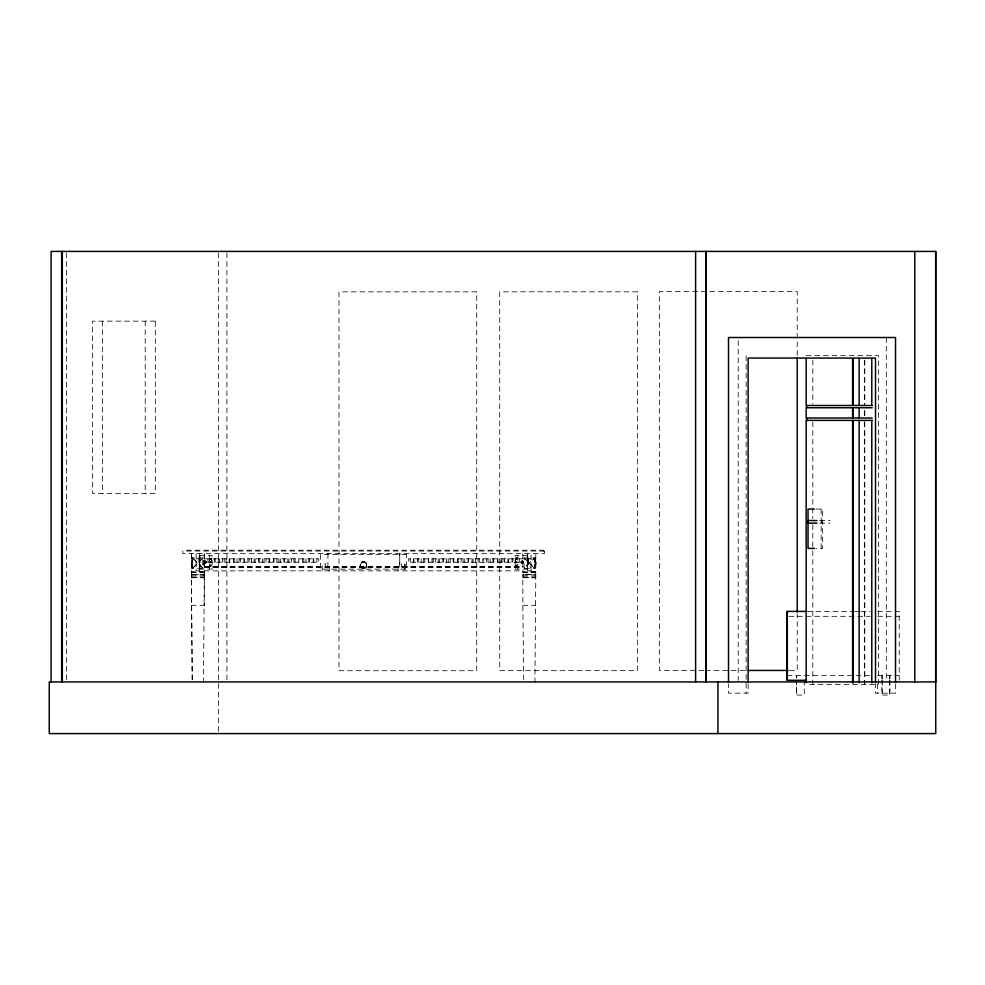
<?xml version="1.0" encoding="UTF-8"?>
<svg xmlns="http://www.w3.org/2000/svg" width="985" height="985" viewBox="0 0 985 985"><rect width="100%" height="100%" fill="white"/><g stroke="black" fill="none" stroke-linecap="round" stroke-linejoin="round"><path stroke-width="0.74" stroke-dasharray="4.92 3.69" d="M404.897 563.962L404.897 570.857L404.897 563.962L401.461 563.962L401.461 567.409M203.427 682.79L204.338 577.739L192.235 577.308L191.373 577.739L192.235 682.79M534.904 682.79L535.791 577.739L523.712 577.308L522.85 577.739L522.85 605.295L523.737 682.79M206.185 562.977L204.461 562.878L204.72 561.512L206.185 561.512L206.185 562.977L203.784 563.1L204.683 560.859L206.185 561.512M204.708 561.979L205.052 563.137L205.927 562.977M204.806 562.238L205.446 561.512M205.237 562.238L204.72 562.977M205.963 562.238C204.067 565.525 203.082 559.295 206.05 561.721M522.272 562.238L522.752 562.878L521.865 560.859L521.003 562.928L521.865 563.617L523.331 562.928L523.331 561.548L521.865 560.859M210.79 561.548L210.064 562.238L210.79 562.928M210.753 559.492L211.455 558.975L210.753 558.113M210.753 566.375L211.479 565.685L210.753 564.996M362.886 561.807C364.672 559.788 363.945 563.74 362.911 561.992M516.879 562.731L516.386 561.548L515.82 562.583M515.82 566.03L515.82 565.341M516.571 566.35L516.731 565.094M191.373 557.941L192.284 557.941L191.028 563.1L192.284 568.271L191.373 568.271M204.831 562.053L205.409 561.204M205.2 562.977L204.683 561.204L204.092 562.755L205.409 563.272M205.951 562.435L205.323 563.321L204.092 562.755M521.028 561.979L521.668 561.241M521.028 562.509L522.838 563.137L522.653 561.241L521.742 561.979L522.087 563.137L521.878 561.167L521.003 562.238L522.395 562.977M522.395 562.755L522.395 561.721M521.558 563.235L522.592 562.509M210.199 558.458L210.199 559.148M210.199 565.341L210.199 566.03M204.769 561.512L204.695 562.755M521.311 561.881L522.456 560.859L522.727 562.928L521.865 563.617M210.15 558.458L210.79 558.113M210.15 565.341L210.79 564.996M515.795 565.341L516.596 565.021M205.656 563.137L204.683 563.617M522.013 562.878C522.333 561.819 521.841 560.822 522.333 561.881M192.58 568.271L203.095 557.941L203.095 568.271L192.58 568.271L192.58 557.941L203.095 557.941M204.72 563.321L205.963 562.755L205.963 561.721L204.055 561.709M522.493 563.321L521.853 562.755L522.493 561.167L523.121 562.755L522.087 563.137M516.903 562.731L515.795 562.583M205.286 560.859L203.784 561.512M203.427 577.308L204.338 576.878L204.338 575.154L203.476 574.723L192.235 574.723L191.373 574.292L191.373 572.581L204.338 571.719L204.338 553.632M192.247 679.749L191.422 577.739L192.284 577.308L191.373 576.878L191.373 575.154L192.284 574.723M203.427 572.15L204.338 572.581L204.338 574.292L203.427 574.723L204.289 575.154L204.289 576.878M534.904 577.308L535.791 576.878L535.766 575.154L534.904 574.723L523.712 574.723L522.85 574.292L522.875 572.581L535.791 571.719L535.791 553.632M523.737 577.308L522.85 576.878L522.85 575.154L523.737 574.723L522.875 574.292L535.791 574.292L535.791 572.581L534.904 572.15M534.904 574.723L535.791 574.292M521.878 561.512L521.594 562.928L522.456 563.617M521.262 562.435L522.013 562.952M210.753 562.928L211.479 562.238L210.753 561.548M516.596 566.35L515.795 566.03M362.763 561.881L363.65 561.795M806.161 355.671L878.423 355.671L878.423 684.366L806.161 684.366M816.183 509.085L822.672 509.085L822.672 548.411L816.183 548.411M819.84 520.548L830.059 520.548M819.84 523.158L830.059 523.158M199.561 555.355L212.083 555.355L212.083 569.133L199.561 569.133M527.615 555.355L515.093 555.355L515.13 569.133L527.615 569.133M524.057 557.941L534.559 557.941L534.559 568.271L524.057 568.271L534.559 557.941L524.168 568.271L524.057 557.941L534.559 568.271L524.168 557.941M535.791 557.941L534.904 557.941L534.904 568.271L535.791 568.271M199.906 558.113L199.906 559.492M515.906 558.199L516.94 558.199M527.27 558.113L527.27 559.492M196.113 558.803L198.736 558.803L198.736 562.238L196.113 562.238M204.289 558.803L318.771 558.803L318.771 562.238L204.289 562.238M522.875 558.803L408.369 558.803L408.369 562.238L522.875 562.238M531.063 558.803L528.44 558.803L528.44 562.238L531.063 562.238M522.493 561.167L522.235 561.351M199.906 561.548L200.078 562.903M204.72 561.167L205.951 562.053M521.003 561.548L521.853 561.721M523.331 561.548L522.272 561.512M527.27 561.548L527.073 562.903M521.003 562.928L521.853 562.755M522.518 562.755L523.331 562.928M203.784 563.1L205.286 563.617M521.755 562.977L522.493 562.977M199.906 564.996L199.906 566.375M527.27 564.996L527.27 566.375M210.236 565.685L211.307 565.685M515.869 565.685L516.94 565.685M204.289 566.547L522.875 566.547M204.289 566.978L522.875 566.978M204.289 567.409L522.875 567.409M531.026 567.409L531.026 570.857M199.561 570.857L199.561 553.632L199.598 570.857L196.113 570.857L196.15 567.409L197.012 566.978L196.113 566.547L196.113 553.632M204.289 570.857L522.875 570.857M531.063 570.857L527.578 570.857L527.615 553.632M191.373 553.632L191.373 571.719L204.338 571.719M522.85 553.632L522.875 571.719L535.791 571.719M191.373 572.581L204.338 572.581M522.85 572.581L535.791 572.581M191.373 574.292L204.338 574.292M191.373 575.154L204.338 575.154M522.85 575.154L535.791 575.154M191.373 576.878L204.338 576.878M522.85 576.878L535.791 576.878M191.373 577.739L204.338 577.739M522.85 577.739L535.791 577.739M191.373 605.295L204.338 605.295M522.85 605.295L535.791 605.295M807.244 611.389L853.219 611.389M854.746 611.389L859.351 611.389M860.865 611.389L870.087 611.389M877.709 611.389L899.207 611.389L899.207 680.29M788.85 616.314L870.087 616.314M877.746 616.314L899.207 616.314M703.844 670.44L659.457 670.44L659.457 291.597L797.222 291.597L797.222 356.016M705.383 670.44L746.704 670.44M789.564 670.44L797.222 670.44L797.222 613.692M787.175 675.365L870.087 675.365M877.721 675.365L899.207 675.365M210.79 559.492L210.088 558.975M210.79 566.375L210.15 566.03M531.063 567.409L530.164 566.978L531.063 566.547L531.026 553.632M522.85 571.719L523.737 572.15M191.373 571.719L192.284 572.15M192.58 557.941L203.095 568.271M521.311 562.607L522.136 562.878L522.259 562.053M205.803 561.512L206.025 562.238M204.88 562.607L205.582 562.952L205.582 561.512L204.683 560.859L205.212 562.053M366.568 564.43L366.666 565.23A3.103 3.103 0 0 1 362.024 567.914A3.103 3.103 0 0 1 362.024 562.546A3.103 3.103 0 0 1 366.666 565.23M895.525 683.959L895.525 693.157L875.517 693.157L875.517 683.935M889.96 675.365L889.96 679.059M889.96 680.29L889.96 695.041L881.895 695.041L881.895 680.29M889.627 675.365L889.627 679.059M889.627 680.29L889.627 695.041M886.303 337.51L886.303 680.389M882.228 675.365L882.228 679.059M882.228 680.29L882.228 695.041M881.895 675.365L881.895 679.059M877.401 683.959L877.401 693.157M864.793 360.202L864.793 405.5M864.793 410.683L864.793 416.532M864.793 421.925L864.793 684.366M864.325 360.202L864.325 403.998M864.325 410.683L864.325 416.532M864.325 421.925L864.325 684.366M821.65 520.548L821.65 523.158M821.158 509.085L821.158 548.411M812.797 360.202L812.797 403.998M812.797 421.925L812.797 518.615M812.797 524.746L812.797 549.31M812.797 550.837L812.797 684.366M804.154 680.29L804.302 695.041L796.422 695.041L796.422 680.29M796.57 675.365L796.57 677.828M796.57 680.29L796.57 695.041M796.422 675.365L796.422 677.828M748.144 683.935L748.144 693.157L728.518 693.157L728.518 683.959M746.125 355.856L746.125 693.157M738.208 340.588L738.208 680.389M543.548 551.046L543.548 550.184L183.666 550.184L183.666 551.046M543.511 550.184L543.511 551.046M527.27 555.355L527.27 569.133M521.25 561.721L521.25 562.755M519.243 558.803L519.243 562.238M517.716 555.355L517.679 569.133M516.423 557.682L516.386 559.32M516.386 561.721L516.423 562.755M516.423 565.168L516.386 566.203M515.611 558.803L515.611 562.238M512.889 558.803L512.889 562.238M511.978 558.803L511.978 562.238M508.346 558.803L508.346 562.238M507.915 558.803L507.915 562.238M502.941 558.803L502.941 562.238M497.967 558.803L497.967 562.238M497.45 558.803L497.45 562.238M493.817 558.803L493.817 562.238M492.98 558.803L492.98 562.238M490.185 558.803L490.185 562.238M488.006 558.803L488.006 562.238M486.553 558.803L486.553 562.238M479.289 558.803L479.289 562.238M478.057 558.803L478.057 562.238M475.644 558.803L475.644 562.238M473.071 558.803L473.071 562.238M472.012 558.803L472.012 562.238M468.38 558.803L468.38 562.238M468.084 558.803L468.097 562.238M464.748 558.803L464.748 562.238M463.122 558.803L463.122 562.238M461.115 558.803L461.115 562.238M458.148 558.803L458.148 562.238M457.483 558.803L457.483 562.238M453.851 558.803L453.851 562.238M453.162 558.803L453.162 562.238M450.219 558.803L450.219 562.238M448.187 558.803L448.187 562.238M446.587 558.803L446.587 562.238M443.213 558.803L443.213 562.238M442.954 558.803L442.954 562.238M439.322 558.803L439.322 562.238M438.226 558.803L438.226 562.238M435.69 558.803L435.69 562.238M433.252 558.803L433.252 562.238M432.058 558.803L432.058 562.238M428.426 558.803L428.426 562.238M428.278 558.803L428.278 562.238M424.794 558.803L424.794 562.238M423.304 558.803L423.304 562.238M421.149 558.803L421.149 562.238M418.317 558.803L418.317 562.238M417.517 558.803L417.517 562.238M413.885 558.803L413.897 562.238M413.343 558.803L413.343 562.238M410.252 558.803L410.252 562.238M398.014 567.409L398.014 570.857M329.125 567.409L329.125 570.857M327.931 553.632L327.931 567.409M325.69 567.409L325.69 563.962L322.243 563.962L322.243 570.857M316.887 558.803L316.887 562.238M313.796 558.803L313.796 562.238M313.255 558.803L313.255 562.238M309.622 558.803L309.622 562.238M308.822 558.803L308.822 562.238M306.003 558.803L306.003 562.238M303.848 558.803L303.848 562.238M302.37 558.803L302.37 562.238M298.738 558.803L298.861 562.238M295.106 558.803L295.106 562.238M293.887 558.803L293.887 562.238M291.474 558.803L291.474 562.238M288.913 558.803L288.913 562.238M287.842 558.803L287.842 562.238M284.209 558.803L284.209 562.238M283.939 558.803L283.939 562.238M280.577 558.803L280.577 562.238M278.952 558.803L278.952 562.238M276.945 558.803L276.945 562.238M273.978 558.803L273.978 562.238M273.325 558.803L273.325 562.238M269.693 558.803L269.693 562.238M269.003 558.803L269.003 562.238M266.061 558.803L266.061 562.238M264.029 558.803L264.029 562.238M262.429 558.803L262.429 562.238M259.043 558.803L259.043 562.238M258.796 558.803L258.796 562.238M255.164 558.803L255.164 562.238M254.068 558.803L254.068 562.238M251.532 558.803L251.532 562.238M249.094 558.803L249.094 562.238M247.9 558.803L247.9 562.238M244.268 558.803L244.268 562.238M244.108 558.803L244.108 562.238M240.635 558.803L240.635 562.238M239.133 558.803L239.133 562.238M237.016 558.803L237.016 562.238M234.159 558.803L234.159 562.238M233.383 558.803L233.383 562.238M229.751 558.803L229.751 562.238M229.185 558.803L229.185 562.238M226.895 252.948L226.895 680.389M226.119 558.803L226.119 562.238M224.198 558.803L224.198 562.238M222.487 558.803L222.487 562.238M219.224 558.803L219.224 562.238M218.855 558.803L218.855 562.238M218.498 252.948L218.498 680.389M218.498 683.442L218.498 732.064M215.222 558.803L215.222 562.238M214.25 558.803L214.25 562.238M211.59 558.803L211.59 562.238M210.753 558.286L210.79 559.32M210.753 561.721L210.79 562.755M210.753 565.168L210.79 566.203M209.46 555.355L209.497 569.133M209.276 558.803L209.276 562.238M207.958 558.803L207.958 562.238M205.348 561.721L205.348 562.755M204.289 553.632L204.289 571.719M204.289 572.581L204.289 574.292M204.289 577.739L204.289 605.295M199.906 555.355L199.906 569.133M192.284 557.941L192.235 568.271M191.422 553.632L191.422 571.719M191.422 572.581L191.422 574.292M191.422 575.154L191.422 576.878M145.201 321.159L145.201 493.362M102.563 321.159L102.563 493.362M66.623 252.948L66.623 680.389M399.738 553.632L399.738 567.409L399.762 553.632M501.082 558.803L501.082 562.238L501.082 558.803M504.714 558.803L504.714 562.238L504.714 558.803M528.477 558.803L528.465 562.238L528.452 558.803M515.721 558.618C516.571 561.253 517.765 556.759 515.721 558.618M515.758 558.015C516.596 560.65 517.802 556.156 515.758 558.015M536.135 563.1L534.904 568.271L534.929 557.941L536.135 563.1M203.045 557.941L192.703 568.271L192.703 557.941L203.045 568.271L203.045 557.941M476.74 291.856L338.988 291.856L338.988 670.711L476.74 670.711L476.74 291.856M637.492 291.819L499.727 291.819L499.727 670.662L637.492 670.662L637.492 291.819M155.322 321.159L92.442 321.159L92.442 493.362L155.322 493.362L155.322 321.159M544.409 551.046L182.804 551.046L182.804 553.632L544.409 553.632L544.409 551.046M406.62 554.493L320.519 554.493L320.519 569.133L406.62 569.133L406.62 554.493M483.032 562.238L483.032 558.803L482.921 562.238M362.024 567.668A3.103 3.103 0 0 0 366.666 564.984A3.103 3.103 0 0 0 362.024 562.3A3.103 3.103 0 0 0 362.024 567.668M361.852 568.062A3.447 3.447 0 0 0 367.011 565.082A3.447 3.447 0 0 0 361.852 562.103A3.447 3.447 0 0 0 361.852 568.062"/><path stroke-width="1.48" d="M851.816 405.5L806.161 405.5L806.161 358.688M858.625 405.5L852.604 405.5L852.604 358.688M872.267 405.5L859.129 405.5L859.129 358.688M851.816 407.765L806.161 407.765L806.161 417.997L851.816 417.997M858.625 407.765L852.604 407.765L852.604 417.997L858.625 417.997M872.267 407.765L859.129 407.765L859.129 417.997L872.267 417.997M851.816 420.386L806.161 420.386L806.161 682.827M858.625 420.386L852.604 420.386L852.604 682.827M872.267 420.386L859.129 420.386L859.129 682.827M814.521 509.085L808.032 509.085L808.032 548.411L814.521 548.411M817.033 520.548L807.823 520.548L807.823 523.158L817.033 523.158M805.755 611.389L787.175 611.389L787.175 680.29L805.755 680.29M748.243 670.44L788.037 670.44M935.75 681.928L49.25 681.928L49.25 733.591L935.75 733.591L935.75 251.409L51.097 251.409L51.097 681.928M935.651 251.409L935.651 681.928M914.794 251.409L914.794 681.928M895.525 682.433L895.525 337.51L728.518 337.51L728.518 682.433M875.517 682.396L875.517 358.06L748.144 358.06L748.144 682.396M871.799 358.688L871.799 405.5M871.799 420.386L871.799 682.827M853.072 358.688L853.072 405.5M853.072 407.765L853.072 417.997M853.072 420.386L853.072 682.827M806.629 405.5L806.629 407.765M806.629 417.997L806.629 420.386M797.222 357.555L797.222 612.165M787.311 611.389L787.311 680.29M717.942 681.928L717.942 733.591M706.134 251.409L706.134 681.928M705.937 251.409L705.937 681.928M695.607 251.409L695.607 681.928M62.314 251.409L62.314 681.928M61.649 251.409L61.649 681.928"/></g></svg>
